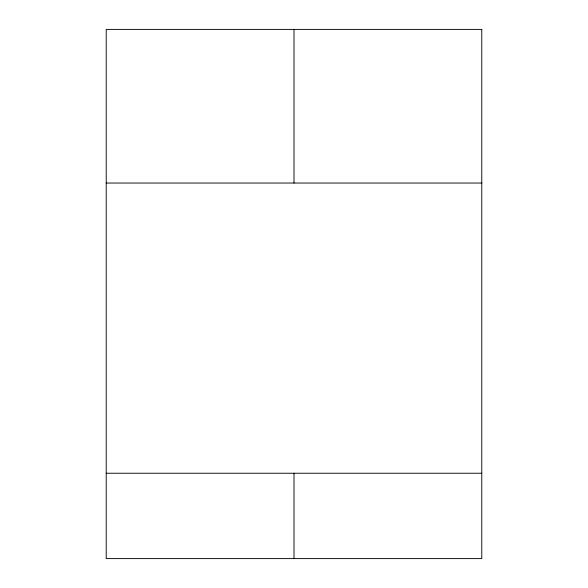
<?xml version="1.0" encoding="UTF-8"?>
<svg xmlns="http://www.w3.org/2000/svg" width="588" height="588" viewBox="0 0 588 588"><rect width="100%" height="100%" fill="white"/><g stroke="black" fill="none" stroke-linecap="round" stroke-linejoin="round"><path stroke-width="0.88" d="M106.222 183.037L481.778 183.037M106.222 473.244L481.778 473.244M294 29.4L294 183.037M294 473.244L294 558.6M481.778 29.4L106.222 29.4L106.222 558.6L481.778 558.6L481.778 29.4"/></g></svg>
